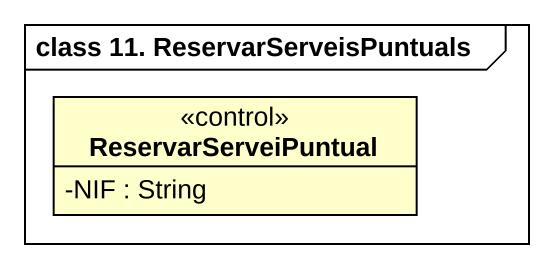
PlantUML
@startuml
mainframe class 11. ReservarServeisPuntuals
hide circle
hide empty members
skinparam classAttributeIconSize 0
class ReservarServeiPuntual <<control>> {
  -NIF : String
}
@enduml
